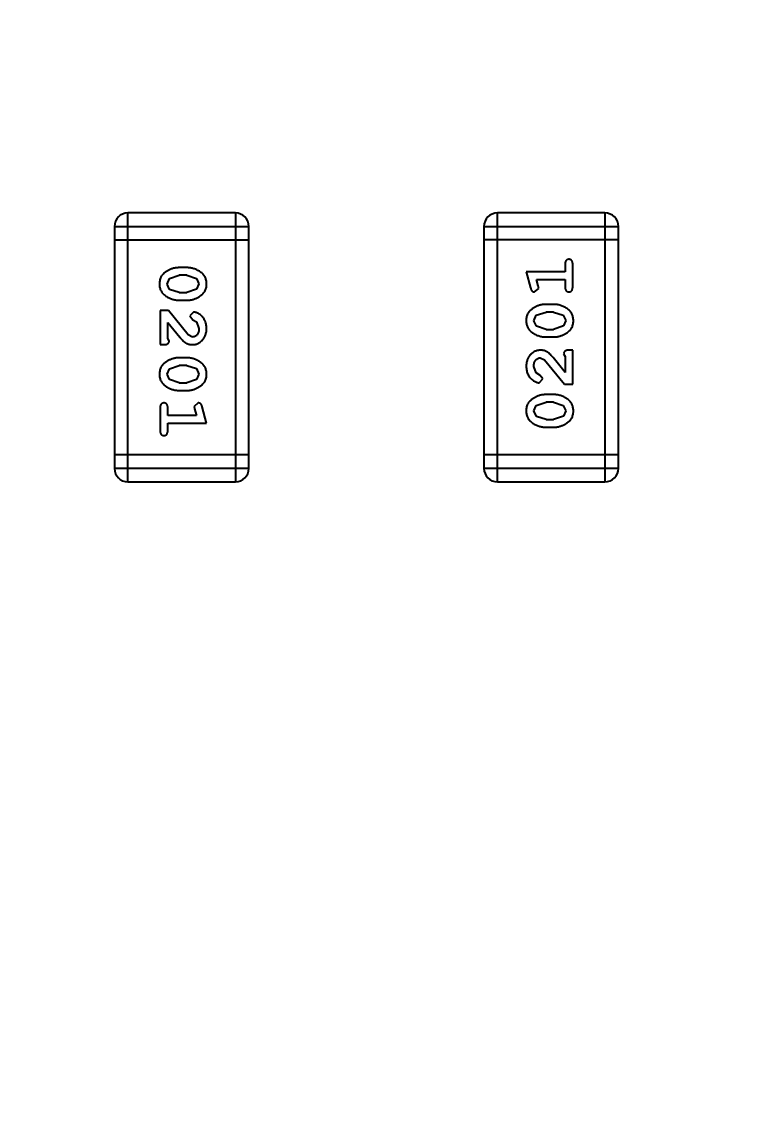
# Model space of a CAD drawing. Header units: inches. Extents: x 398 to 599, y 40 to 151.
# Drawn here: x 563.998 to 565.649, y 84.453 to 86.947 of the extents above; entities that cross this region are included whole.
import ezdxf

# ---------------------------------------------------------------- set-up
doc = ezdxf.new("R2010")
doc.units = ezdxf.units.IN
doc.header["$LTSCALE"] = 1.21
doc.header["$MEASUREMENT"] = 0
doc.header["$PDMODE"] = 3
doc.header["$PDSIZE"] = 0.3125
doc.layers.get('0').update_dxf_attribs({"linetype": 'CONTINUOUS'})
doc.layers.get('Defpoints').update_dxf_attribs({"linetype": 'CONTINUOUS'})
doc.layers.add('DIM', color=3, linetype='CONTINUOUS')
doc.styles.get("Standard").update_dxf_attribs({"font": 'txt', "width": 0.8})
doc.dimstyles.get("Standard").update_dxf_attribs({"dimtxt": 0.15625, "dimasz": 0.1875, "dimexe": 0.125, "dimexo": 0.0625, "dimgap": 0.09, "dimtad": 0, "dimtih": 1, "dimtoh": 1, "dimzin": 4, "dimdsep": 46, "dimtxsty": 'Standard', "dimblk": '_FILLED', "dimblk1": '_FILLED', "dimblk2": '_FILLED', "dimcen": 0.09, "dimazin": 1, "dimtp": 0.01, "dimtm": 0.01, "dimtfac": 1, "dimtofl": 0, "dimtmove": 0, "dimatfit": 3, "dimldrblk": '_FILLED', "dimfxl": 1, "dimtolj": 1, "dimtzin": 4, "dimarcsym": 0})

# ---------------------------------------------------------------- blocks, each defined once
blk = doc.blocks.new('_FILLED')
at = {"color": 0, "linetype": 'ByBlock'}
blk.add_solid([(0, 0), (-1, 0.1667), (-1, -0.1667)], dxfattribs=at)
blk = doc.blocks.new('*D71')
at = {"layer": 'Defpoints', "color": 0}
for p in [(570.261, 87.005), (553.751, 68.4022), (553.751, 64.8591)]:
    blk.add_point(p, dxfattribs=at)
at = {"layer": 'DIM', "color": 0, "lineweight": -2}
for p, q in [((570.261, 86.9425), (570.261, 64.7341)), ((553.751, 68.3397), (553.751, 64.7341)), ((555.751, 64.8591), (559.2494, 64.8591)), ((568.261, 64.8591), (564.7627, 64.8591))]:
    blk.add_line(p, q, dxfattribs=at)
at = {"layer": 'DIM', "color": 0, "lineweight": -2, "xscale": 2, "yscale": 2, "zscale": 2, "rotation": 180}
blk.add_blockref('_FILLED', (553.751, 64.8591), dxfattribs=at)
at = {"layer": 'DIM', "color": 0, "lineweight": -2, "xscale": 2, "yscale": 2, "zscale": 2}
blk.add_blockref('_FILLED', (570.261, 64.8591), dxfattribs=at)
at = {"layer": 'DIM', "color": 0, "insert": (562.006, 64.8591), "char_height": 2, "attachment_point": 5}
blk.add_mtext('\\A1;16.51', dxfattribs=at)

msp = doc.modelspace()

# ---------------------------------------------------------------- linework, layer by layer
at = {"color": 7, "linetype": 'Continuous'}
for p, q in [((564.2382, 85.9046), (564.2382, 86.5142)), ((564.482, 86.5142), (564.2382, 86.5142)), ((564.482, 86.5142), (564.482, 85.9046)), ((565.0761, 85.9047), (565.0761, 86.5143)), ((565.3199, 86.5143), (565.0761, 86.5143)), ((565.3199, 86.5143), (565.3199, 85.9047)), ((564.2077, 86.4837), (564.2077, 85.9351)), ((564.2077, 86.4837), (564.5125, 86.4837)), ((564.5125, 85.9351), (564.5125, 86.4837)), ((565.0456, 86.4838), (565.0456, 85.9352)), ((565.0456, 86.4838), (565.3504, 86.4838)), ((565.3504, 85.9352), (565.3504, 86.4838)), ((564.2077, 86.4533), (564.5125, 86.4533)), ((565.3504, 86.4533), (565.0456, 86.4533)), ((564.3721, 86.3903), (564.3544, 86.3903)), ((565.2295, 86.3983), (565.2295, 86.381)), ((565.2468, 86.3464), (565.2468, 86.3983)), ((564.3271, 86.3532), (564.3324, 86.3654)), ((564.3324, 86.3654), (564.3547, 86.373)), ((564.3719, 86.373), (564.3547, 86.373)), ((564.3719, 86.373), (564.3936, 86.3658)), ((564.3936, 86.3658), (564.3994, 86.3534)), ((565.1414, 86.381), (565.1513, 86.3444)), ((565.2295, 86.381), (565.1414, 86.381)), ((565.1687, 86.3487), (565.1645, 86.3637)), ((565.1645, 86.3637), (565.2295, 86.3637)), ((565.2295, 86.3637), (565.2295, 86.3464)), ((564.3329, 86.341), (564.3271, 86.3532)), ((564.3547, 86.3337), (564.3329, 86.341)), ((564.3942, 86.3413), (564.3719, 86.3337)), ((564.3994, 86.3534), (564.3942, 86.3413)), ((565.1604, 86.3354), (565.1697, 86.3432)), ((565.1697, 86.3432), (565.1687, 86.3487)), ((564.3544, 86.3164), (564.3721, 86.3164)), ((564.3547, 86.3337), (564.3719, 86.3337)), ((564.3113, 86.2928), (564.3113, 86.2157)), ((564.3302, 86.2928), (564.3113, 86.2928)), ((564.3752, 86.2378), (564.3302, 86.2928)), ((564.3874, 86.2897), (564.379, 86.2808)), ((565.164, 86.2822), (565.1863, 86.2897)), ((565.2037, 86.307), (565.186, 86.307)), ((565.2035, 86.2897), (565.1863, 86.2897)), ((565.2035, 86.2897), (565.2253, 86.2825)), ((564.3286, 86.2299), (564.3286, 86.2661)), ((564.3286, 86.2661), (564.3557, 86.2325)), ((564.379, 86.2808), (564.3856, 86.2723)), ((564.3856, 86.2723), (564.3941, 86.2674)), ((564.3941, 86.2674), (564.3994, 86.2525)), ((565.1587, 86.27), (565.164, 86.2822)), ((565.1645, 86.2577), (565.1587, 86.27)), ((565.2253, 86.2825), (565.2311, 86.2702)), ((565.2311, 86.2702), (565.2258, 86.2581)), ((564.3849, 86.233), (564.3752, 86.2378)), ((565.1863, 86.2504), (565.1645, 86.2577)), ((565.1863, 86.2504), (565.2035, 86.2504)), ((565.2258, 86.2581), (565.2035, 86.2504)), ((564.3113, 86.2157), (564.3192, 86.2157)), ((564.3318, 86.2244), (564.3286, 86.2299)), ((565.186, 86.2331), (565.2037, 86.2331)), ((565.2263, 86.1946), (565.2295, 86.1891)), ((565.2295, 86.1891), (565.2295, 86.1529)), ((565.2468, 86.2032), (565.2389, 86.2032)), ((565.2468, 86.1261), (565.2468, 86.2032)), ((564.3324, 86.1609), (564.3547, 86.1685)), ((564.3721, 86.1858), (564.3544, 86.1858)), ((564.3719, 86.1685), (564.3547, 86.1685)), ((564.3719, 86.1685), (564.3936, 86.1613)), ((565.1641, 86.1515), (565.1587, 86.1664)), ((565.1732, 86.1859), (565.1829, 86.1811)), ((565.1829, 86.1811), (565.2279, 86.1261)), ((565.2295, 86.1529), (565.2024, 86.1864)), ((564.3271, 86.1487), (564.3324, 86.1609)), ((564.3329, 86.1364), (564.3271, 86.1487)), ((564.3936, 86.1613), (564.3994, 86.1489)), ((564.3994, 86.1489), (564.3942, 86.1368)), ((565.1726, 86.1466), (565.1641, 86.1515)), ((565.1707, 86.1293), (565.1791, 86.1381)), ((565.1791, 86.1381), (565.1726, 86.1466)), ((564.3547, 86.1292), (564.3329, 86.1364)), ((564.3547, 86.1292), (564.3719, 86.1292)), ((564.3942, 86.1368), (564.3719, 86.1292)), ((565.2279, 86.1261), (565.2468, 86.1261)), ((564.3544, 86.1119), (564.3721, 86.1119)), ((565.2037, 86.1025), (565.186, 86.1025)), ((564.3113, 86.0726), (564.3113, 86.0206)), ((564.3286, 86.0553), (564.3286, 86.0726)), ((564.3977, 86.0836), (564.3884, 86.0757)), ((564.3884, 86.0757), (564.3895, 86.0703)), ((564.3895, 86.0703), (564.3936, 86.0553)), ((564.4167, 86.0379), (564.4069, 86.0745)), ((565.1587, 86.0655), (565.164, 86.0777)), ((565.1645, 86.0531), (565.1587, 86.0655)), ((565.164, 86.0777), (565.1863, 86.0852)), ((565.2035, 86.0852), (565.1863, 86.0852)), ((565.2035, 86.0852), (565.2253, 86.078)), ((565.2253, 86.078), (565.2311, 86.0657)), ((565.2311, 86.0657), (565.2258, 86.0535)), ((564.3936, 86.0553), (564.3286, 86.0553)), ((564.3286, 86.0206), (564.3286, 86.0379)), ((564.3286, 86.0379), (564.4167, 86.0379)), ((565.1863, 86.0459), (565.1645, 86.0531)), ((565.1863, 86.0459), (565.2035, 86.0459)), ((565.2258, 86.0535), (565.2035, 86.0459)), ((565.186, 86.0286), (565.2037, 86.0286)), ((564.5125, 85.9656), (564.2077, 85.9656)), ((565.3504, 85.9657), (565.0456, 85.9657)), ((564.5125, 85.9351), (564.2077, 85.9351)), ((565.3504, 85.9352), (565.0456, 85.9352)), ((564.2382, 85.9046), (564.482, 85.9046)), ((565.0761, 85.9047), (565.3199, 85.9047))]:
    msp.add_line(p, q, dxfattribs=at)
for centre, radius, start, end in [((553.751, 92.925), 23, 281.22586, 258.77532), ((553.751, 92.925), 22.75, 294.44334, 241.13427), ((564.2382, 86.4837), 0.0305, 90, 180), ((564.482, 86.4837), 0.0305, 0, 90), ((565.0761, 86.4838), 0.0305, 90, 180), ((565.3199, 86.4838), 0.0305, 0, 90), ((564.2382, 85.9351), 0.0305, 180, 270), ((564.482, 85.9351), 0.0305, 270, 0), ((565.0761, 85.9352), 0.0305, 180, 270), ((565.3199, 85.9352), 0.0305, 270, 0)]:
    msp.add_arc(centre, radius, start, end, dxfattribs=at)
for points, knots in [([(564.3544, 86.3903), (564.3533, 86.3903), (564.3512, 86.3903), (564.348, 86.39), (564.3449, 86.3895), (564.3418, 86.3888), (564.3387, 86.3879), (564.3358, 86.3868), (564.3328, 86.3855), (564.3299, 86.384), (564.3272, 86.3825), (564.3246, 86.3809), (564.3223, 86.3792), (564.3202, 86.3776), (564.3183, 86.3759), (564.3167, 86.3742), (564.3153, 86.3724), (564.3137, 86.3701), (564.3121, 86.3669), (564.3107, 86.3627), (564.3099, 86.3581), (564.3098, 86.3549), (564.3098, 86.3533)], [0, 0, 0, 0, 0.049886, 0.09882, 0.148132, 0.19689, 0.246038, 0.295176, 0.345305, 0.395692, 0.445312, 0.491875, 0.535813, 0.577009, 0.616081, 0.652689, 0.687585, 0.720206, 0.785062, 0.85223, 0.923759, 1, 1, 1, 1]), ([(564.4167, 86.3535), (564.4167, 86.355), (564.4166, 86.3578), (564.4159, 86.3619), (564.4148, 86.3657), (564.4132, 86.3693), (564.4111, 86.3726), (564.4086, 86.3756), (564.4057, 86.3784), (564.4023, 86.3809), (564.3987, 86.3831), (564.395, 86.385), (564.3913, 86.3867), (564.3875, 86.388), (564.3837, 86.3891), (564.3799, 86.3898), (564.376, 86.3903), (564.3734, 86.3903), (564.3721, 86.3903)], [0, 0, 0, 0, 0.06692, 0.130834, 0.19258, 0.252759, 0.312631, 0.373411, 0.436359, 0.501894, 0.568244, 0.632472, 0.69556, 0.757163, 0.818592, 0.878885, 0.939235, 1, 1, 1, 1]), ([(565.2381, 86.4093), (565.2375, 86.4093), (565.2363, 86.4092), (565.2347, 86.4087), (565.2332, 86.4079), (565.2318, 86.4067), (565.2308, 86.4051), (565.23, 86.4032), (565.2295, 86.4009), (565.2295, 86.3992), (565.2295, 86.3983)], [0, 0, 0, 0, 0.11517, 0.223509, 0.328254, 0.438012, 0.553651, 0.682263, 0.830856, 1, 1, 1, 1]), ([(565.2468, 86.3983), (565.2468, 86.3992), (565.2467, 86.4009), (565.2463, 86.4032), (565.2455, 86.4051), (565.2444, 86.4067), (565.2431, 86.4079), (565.2416, 86.4087), (565.2399, 86.4092), (565.2387, 86.4093), (565.2381, 86.4093)], [0, 0, 0, 0, 0.169012, 0.317488, 0.445429, 0.560977, 0.67065, 0.776666, 0.88492, 1, 1, 1, 1]), ([(564.3098, 86.3533), (564.3098, 86.3518), (564.3099, 86.349), (564.3106, 86.3449), (564.3117, 86.3411), (564.3133, 86.3375), (564.3153, 86.3342), (564.3179, 86.3312), (564.3208, 86.3284), (564.3242, 86.3259), (564.3278, 86.3237), (564.3315, 86.3217), (564.3352, 86.3201), (564.3389, 86.3187), (564.3427, 86.3177), (564.3466, 86.3169), (564.3505, 86.3165), (564.3531, 86.3164), (564.3544, 86.3164)], [0, 0, 0, 0, 0.067217, 0.131051, 0.19272, 0.252824, 0.312745, 0.373449, 0.436041, 0.501494, 0.567761, 0.632087, 0.695096, 0.757109, 0.817993, 0.878657, 0.939311, 1, 1, 1, 1]), ([(564.3721, 86.3164), (564.3732, 86.3164), (564.3753, 86.3165), (564.3785, 86.3167), (564.3817, 86.3173), (564.3848, 86.318), (564.3878, 86.3189), (564.3908, 86.32), (564.3938, 86.3213), (564.3967, 86.3228), (564.3994, 86.3244), (564.402, 86.326), (564.4043, 86.3277), (564.4064, 86.3293), (564.4083, 86.3311), (564.4099, 86.3328), (564.4113, 86.3345), (564.4129, 86.3369), (564.4145, 86.34), (564.4158, 86.3442), (564.4166, 86.3487), (564.4167, 86.3519), (564.4167, 86.3535)], [0, 0, 0, 0, 0.049855, 0.099516, 0.148482, 0.19758, 0.246804, 0.296268, 0.346517, 0.397047, 0.446826, 0.49336, 0.537801, 0.579207, 0.617974, 0.654833, 0.689171, 0.722088, 0.786392, 0.853518, 0.924186, 1, 1, 1, 1]), ([(565.1513, 86.3444), (565.1515, 86.3436), (565.152, 86.342), (565.1528, 86.3399), (565.1538, 86.3383), (565.1548, 86.3371), (565.156, 86.3363), (565.1573, 86.3358), (565.1588, 86.3354), (565.1599, 86.3354), (565.1604, 86.3354)], [0, 0, 0, 0, 0.187321, 0.344927, 0.475328, 0.579604, 0.674244, 0.773631, 0.882025, 1, 1, 1, 1]), ([(565.2295, 86.3464), (565.2295, 86.3455), (565.2295, 86.3438), (565.23, 86.3415), (565.2308, 86.3395), (565.2318, 86.3379), (565.2332, 86.3368), (565.2347, 86.336), (565.2363, 86.3355), (565.2375, 86.3354), (565.2381, 86.3354)], [0, 0, 0, 0, 0.169102, 0.317658, 0.446239, 0.563118, 0.671828, 0.776546, 0.884858, 1, 1, 1, 1]), ([(565.2381, 86.3354), (565.2387, 86.3354), (565.2399, 86.3355), (565.2416, 86.336), (565.2431, 86.3368), (565.2445, 86.3379), (565.2455, 86.3395), (565.2463, 86.3415), (565.2467, 86.3438), (565.2468, 86.3455), (565.2468, 86.3464)], [0, 0, 0, 0, 0.115051, 0.223278, 0.329269, 0.437893, 0.554681, 0.682591, 0.83103, 1, 1, 1, 1]), ([(564.4167, 86.2524), (564.4167, 86.2541), (564.4166, 86.2574), (564.4157, 86.2624), (564.4143, 86.2671), (564.4123, 86.2716), (564.4099, 86.2758), (564.407, 86.2794), (564.4038, 86.2826), (564.4002, 86.2851), (564.3966, 86.287), (564.3933, 86.2885), (564.3903, 86.2894), (564.3883, 86.2896), (564.3874, 86.2897)], [0, 0, 0, 0, 0.098286, 0.193983, 0.289056, 0.384352, 0.477435, 0.566197, 0.652355, 0.737986, 0.818188, 0.887401, 0.94802, 1, 1, 1, 1]), ([(565.186, 86.307), (565.1849, 86.307), (565.1828, 86.307), (565.1796, 86.3067), (565.1765, 86.3062), (565.1733, 86.3055), (565.1703, 86.3046), (565.1673, 86.3035), (565.1643, 86.3022), (565.1614, 86.3007), (565.1587, 86.2991), (565.1562, 86.2974), (565.1538, 86.2958), (565.1517, 86.2941), (565.1499, 86.2924), (565.1482, 86.2907), (565.1468, 86.2889), (565.1452, 86.2866), (565.1436, 86.2834), (565.1423, 86.2792), (565.1415, 86.2747), (565.1414, 86.2715), (565.1414, 86.2699)], [0, 0, 0, 0, 0.049855, 0.099516, 0.148482, 0.19758, 0.246804, 0.296268, 0.346517, 0.397047, 0.446826, 0.49336, 0.537801, 0.579207, 0.617974, 0.654833, 0.689171, 0.722088, 0.786392, 0.853518, 0.924186, 1, 1, 1, 1]), ([(565.2484, 86.2701), (565.2483, 86.2716), (565.2482, 86.2744), (565.2475, 86.2785), (565.2464, 86.2823), (565.2448, 86.2859), (565.2428, 86.2892), (565.2403, 86.2923), (565.2373, 86.2951), (565.2339, 86.2975), (565.2303, 86.2997), (565.2267, 86.3017), (565.223, 86.3033), (565.2192, 86.3047), (565.2154, 86.3057), (565.2115, 86.3065), (565.2077, 86.307), (565.205, 86.307), (565.2037, 86.307)], [0, 0, 0, 0, 0.067217, 0.131051, 0.19272, 0.252824, 0.312745, 0.373449, 0.436041, 0.501494, 0.567761, 0.632087, 0.695096, 0.757109, 0.817993, 0.878657, 0.939311, 1, 1, 1, 1]), ([(565.1414, 86.2699), (565.1414, 86.2685), (565.1415, 86.2657), (565.1422, 86.2616), (565.1433, 86.2577), (565.1449, 86.2542), (565.147, 86.2509), (565.1495, 86.2478), (565.1525, 86.245), (565.1558, 86.2426), (565.1594, 86.2404), (565.1631, 86.2384), (565.1668, 86.2368), (565.1706, 86.2354), (565.1744, 86.2344), (565.1782, 86.2336), (565.1821, 86.2332), (565.1847, 86.2331), (565.186, 86.2331)], [0, 0, 0, 0, 0.06692, 0.130834, 0.19258, 0.252759, 0.312631, 0.373411, 0.436359, 0.501894, 0.568244, 0.632472, 0.69556, 0.757163, 0.818592, 0.878885, 0.939235, 1, 1, 1, 1]), ([(565.2037, 86.2331), (565.2048, 86.2331), (565.2069, 86.2332), (565.2101, 86.2335), (565.2133, 86.2339), (565.2163, 86.2347), (565.2194, 86.2355), (565.2224, 86.2367), (565.2253, 86.2379), (565.2282, 86.2394), (565.231, 86.241), (565.2335, 86.2426), (565.2358, 86.2442), (565.2379, 86.2459), (565.2398, 86.2476), (565.2415, 86.2493), (565.2429, 86.251), (565.2445, 86.2534), (565.2461, 86.2566), (565.2474, 86.2608), (565.2482, 86.2653), (565.2483, 86.2685), (565.2484, 86.2701)], [0, 0, 0, 0, 0.049886, 0.09882, 0.148132, 0.19689, 0.246038, 0.295176, 0.345305, 0.395692, 0.445312, 0.491875, 0.535813, 0.577009, 0.616081, 0.652689, 0.687585, 0.720206, 0.785062, 0.85223, 0.923759, 1, 1, 1, 1]), ([(564.384, 86.2157), (564.3851, 86.2158), (564.3873, 86.2158), (564.3905, 86.2163), (564.3936, 86.2171), (564.3966, 86.2182), (564.3995, 86.2197), (564.4022, 86.2215), (564.4048, 86.2236), (564.4072, 86.226), (564.4094, 86.2286), (564.4114, 86.2315), (564.4131, 86.2345), (564.4144, 86.2377), (564.4154, 86.2412), (564.4162, 86.2447), (564.4167, 86.2485), (564.4167, 86.2511), (564.4167, 86.2524)], [0, 0, 0, 0, 0.060981, 0.120256, 0.178148, 0.236115, 0.293993, 0.352864, 0.413358, 0.476056, 0.539296, 0.602396, 0.665116, 0.728325, 0.792919, 0.859317, 0.928302, 1, 1, 1, 1]), ([(564.3994, 86.2525), (564.3994, 86.2511), (564.3993, 86.2484), (564.3985, 86.2446), (564.3971, 86.2412), (564.3952, 86.2383), (564.3929, 86.236), (564.3904, 86.2343), (564.3877, 86.2332), (564.3858, 86.2331), (564.3849, 86.233)], [0, 0, 0, 0, 0.156344, 0.299348, 0.4327, 0.561, 0.682299, 0.791883, 0.89611, 1, 1, 1, 1]), ([(564.3192, 86.2157), (564.3203, 86.2157), (564.3223, 86.2158), (564.325, 86.2162), (564.3272, 86.2169), (564.3289, 86.218), (564.3302, 86.2193), (564.3311, 86.2208), (564.3317, 86.2225), (564.3318, 86.2237), (564.3318, 86.2244)], [0, 0, 0, 0, 0.1844, 0.34094, 0.473574, 0.586824, 0.690029, 0.789175, 0.890445, 1, 1, 1, 1]), ([(564.3557, 86.2325), (564.3565, 86.2316), (564.3579, 86.2299), (564.3602, 86.2275), (564.3623, 86.2254), (564.3643, 86.2236), (564.3661, 86.2219), (564.3679, 86.2206), (564.3695, 86.2195), (564.3716, 86.2184), (564.3741, 86.2173), (564.3773, 86.2164), (564.3806, 86.2158), (564.3828, 86.2157), (564.384, 86.2157)], [0, 0, 0, 0, 0.103002, 0.197728, 0.285279, 0.365235, 0.437224, 0.502446, 0.560545, 0.611446, 0.707576, 0.80349, 0.900532, 1, 1, 1, 1]), ([(565.1741, 86.2032), (565.173, 86.2032), (565.1708, 86.2031), (565.1676, 86.2026), (565.1645, 86.2018), (565.1615, 86.2007), (565.1587, 86.1992), (565.156, 86.1974), (565.1534, 86.1953), (565.1509, 86.1929), (565.1487, 86.1903), (565.1467, 86.1874), (565.1451, 86.1844), (565.1437, 86.1812), (565.1427, 86.1778), (565.1419, 86.1742), (565.1415, 86.1704), (565.1414, 86.1679), (565.1414, 86.1665)], [0, 0, 0, 0, 0.060981, 0.120256, 0.178148, 0.236115, 0.293993, 0.352864, 0.413358, 0.476056, 0.539296, 0.602396, 0.665116, 0.728325, 0.792919, 0.859317, 0.928302, 1, 1, 1, 1]), ([(565.2024, 86.1864), (565.2017, 86.1873), (565.2002, 86.189), (565.198, 86.1914), (565.1959, 86.1935), (565.1939, 86.1954), (565.192, 86.197), (565.1902, 86.1983), (565.1886, 86.1995), (565.1865, 86.2006), (565.184, 86.2017), (565.1808, 86.2026), (565.1775, 86.2031), (565.1753, 86.2032), (565.1741, 86.2032)], [0, 0, 0, 0, 0.103002, 0.197728, 0.285279, 0.365235, 0.437224, 0.502446, 0.560545, 0.611446, 0.707576, 0.80349, 0.900532, 1, 1, 1, 1]), ([(565.2389, 86.2032), (565.2379, 86.2032), (565.2359, 86.2032), (565.2332, 86.2027), (565.2309, 86.202), (565.2292, 86.201), (565.2279, 86.1997), (565.227, 86.1981), (565.2264, 86.1964), (565.2264, 86.1952), (565.2263, 86.1946)], [0, 0, 0, 0, 0.1844, 0.34094, 0.473574, 0.586824, 0.690029, 0.789175, 0.890445, 1, 1, 1, 1]), ([(564.3544, 86.1858), (564.3533, 86.1858), (564.3512, 86.1858), (564.348, 86.1855), (564.3449, 86.185), (564.3418, 86.1843), (564.3387, 86.1834), (564.3358, 86.1823), (564.3328, 86.181), (564.3299, 86.1795), (564.3272, 86.178), (564.3246, 86.1763), (564.3223, 86.1747), (564.3202, 86.173), (564.3183, 86.1713), (564.3167, 86.1697), (564.3153, 86.1679), (564.3137, 86.1656), (564.3121, 86.1624), (564.3107, 86.1582), (564.3099, 86.1536), (564.3098, 86.1504), (564.3098, 86.1488)], [0, 0, 0, 0, 0.049886, 0.09882, 0.148132, 0.19689, 0.246038, 0.295176, 0.345305, 0.395692, 0.445312, 0.491875, 0.535813, 0.577009, 0.616081, 0.652689, 0.687585, 0.720206, 0.785062, 0.85223, 0.923759, 1, 1, 1, 1]), ([(564.4167, 86.149), (564.4167, 86.1505), (564.4166, 86.1533), (564.4159, 86.1574), (564.4148, 86.1612), (564.4132, 86.1648), (564.4111, 86.1681), (564.4086, 86.1711), (564.4057, 86.1739), (564.4023, 86.1764), (564.3987, 86.1786), (564.395, 86.1805), (564.3913, 86.1822), (564.3875, 86.1835), (564.3837, 86.1845), (564.3799, 86.1853), (564.376, 86.1857), (564.3734, 86.1858), (564.3721, 86.1858)], [0, 0, 0, 0, 0.06692, 0.130834, 0.19258, 0.252759, 0.312631, 0.373411, 0.436359, 0.501894, 0.568244, 0.632472, 0.69556, 0.757163, 0.818592, 0.878885, 0.939235, 1, 1, 1, 1]), ([(565.1414, 86.1665), (565.1414, 86.1648), (565.1416, 86.1615), (565.1424, 86.1565), (565.1438, 86.1518), (565.1458, 86.1473), (565.1483, 86.1432), (565.1511, 86.1395), (565.1544, 86.1364), (565.158, 86.1339), (565.1615, 86.1319), (565.1648, 86.1304), (565.1679, 86.1295), (565.1698, 86.1293), (565.1707, 86.1293)], [0, 0, 0, 0, 0.098286, 0.193983, 0.289056, 0.384352, 0.477435, 0.566197, 0.652355, 0.737986, 0.818188, 0.887401, 0.94802, 1, 1, 1, 1]), ([(565.1587, 86.1664), (565.1587, 86.1678), (565.1588, 86.1705), (565.1597, 86.1743), (565.161, 86.1777), (565.163, 86.1806), (565.1652, 86.1829), (565.1677, 86.1847), (565.1704, 86.1857), (565.1723, 86.1858), (565.1732, 86.1859)], [0, 0, 0, 0, 0.156344, 0.299348, 0.4327, 0.561, 0.682299, 0.791883, 0.89611, 1, 1, 1, 1]), ([(564.3098, 86.1488), (564.3098, 86.1473), (564.3099, 86.1445), (564.3106, 86.1404), (564.3117, 86.1366), (564.3133, 86.133), (564.3153, 86.1297), (564.3179, 86.1267), (564.3208, 86.1238), (564.3242, 86.1214), (564.3278, 86.1192), (564.3315, 86.1172), (564.3352, 86.1156), (564.3389, 86.1142), (564.3427, 86.1132), (564.3466, 86.1124), (564.3505, 86.112), (564.3531, 86.1119), (564.3544, 86.1119)], [0, 0, 0, 0, 0.067217, 0.131051, 0.19272, 0.252824, 0.312745, 0.373449, 0.436041, 0.501494, 0.567761, 0.632087, 0.695096, 0.757109, 0.817993, 0.878657, 0.939311, 1, 1, 1, 1]), ([(564.3721, 86.1119), (564.3732, 86.1119), (564.3753, 86.1119), (564.3785, 86.1122), (564.3817, 86.1128), (564.3848, 86.1134), (564.3878, 86.1144), (564.3908, 86.1155), (564.3938, 86.1168), (564.3967, 86.1183), (564.3994, 86.1199), (564.402, 86.1215), (564.4043, 86.1232), (564.4064, 86.1248), (564.4083, 86.1265), (564.4099, 86.1282), (564.4113, 86.13), (564.4129, 86.1323), (564.4145, 86.1355), (564.4158, 86.1397), (564.4166, 86.1442), (564.4167, 86.1474), (564.4167, 86.149)], [0, 0, 0, 0, 0.049855, 0.099516, 0.148482, 0.19758, 0.246804, 0.296268, 0.346517, 0.397047, 0.446826, 0.49336, 0.537801, 0.579207, 0.617974, 0.654833, 0.689171, 0.722088, 0.786392, 0.853518, 0.924186, 1, 1, 1, 1]), ([(565.186, 86.1025), (565.1849, 86.1025), (565.1828, 86.1025), (565.1796, 86.1022), (565.1765, 86.1016), (565.1733, 86.101), (565.1703, 86.1001), (565.1673, 86.0989), (565.1643, 86.0976), (565.1614, 86.0961), (565.1587, 86.0945), (565.1562, 86.0929), (565.1538, 86.0913), (565.1517, 86.0896), (565.1499, 86.0879), (565.1482, 86.0862), (565.1468, 86.0844), (565.1452, 86.0821), (565.1436, 86.0789), (565.1423, 86.0747), (565.1415, 86.0702), (565.1414, 86.067), (565.1414, 86.0654)], [0, 0, 0, 0, 0.049855, 0.099516, 0.148482, 0.19758, 0.246804, 0.296268, 0.346517, 0.397047, 0.446826, 0.49336, 0.537801, 0.579207, 0.617974, 0.654833, 0.689171, 0.722088, 0.786392, 0.853518, 0.924186, 1, 1, 1, 1]), ([(565.2484, 86.0656), (565.2483, 86.0671), (565.2482, 86.0699), (565.2475, 86.074), (565.2464, 86.0778), (565.2448, 86.0814), (565.2428, 86.0847), (565.2403, 86.0878), (565.2373, 86.0906), (565.2339, 86.093), (565.2303, 86.0952), (565.2267, 86.0972), (565.223, 86.0988), (565.2192, 86.1002), (565.2154, 86.1012), (565.2115, 86.102), (565.2077, 86.1024), (565.205, 86.1025), (565.2037, 86.1025)], [0, 0, 0, 0, 0.067217, 0.131051, 0.19272, 0.252824, 0.312745, 0.373449, 0.436041, 0.501494, 0.567761, 0.632087, 0.695096, 0.757109, 0.817993, 0.878657, 0.939311, 1, 1, 1, 1]), ([(564.32, 86.0836), (564.3194, 86.0835), (564.3182, 86.0835), (564.3165, 86.083), (564.315, 86.0821), (564.3137, 86.081), (564.3126, 86.0794), (564.3119, 86.0775), (564.3114, 86.0751), (564.3114, 86.0735), (564.3113, 86.0726)], [0, 0, 0, 0, 0.115051, 0.223278, 0.329269, 0.437893, 0.554681, 0.682591, 0.83103, 1, 1, 1, 1]), ([(564.3286, 86.0726), (564.3286, 86.0735), (564.3286, 86.0751), (564.3281, 86.0775), (564.3274, 86.0794), (564.3263, 86.081), (564.325, 86.0821), (564.3235, 86.083), (564.3218, 86.0835), (564.3206, 86.0835), (564.32, 86.0836)], [0, 0, 0, 0, 0.169102, 0.317658, 0.446239, 0.563118, 0.671828, 0.776546, 0.884858, 1, 1, 1, 1]), ([(564.4069, 86.0745), (564.4066, 86.0754), (564.4061, 86.0769), (564.4053, 86.079), (564.4044, 86.0806), (564.4034, 86.0818), (564.4022, 86.0826), (564.4008, 86.0832), (564.3993, 86.0835), (564.3983, 86.0836), (564.3977, 86.0836)], [0, 0, 0, 0, 0.187321, 0.344927, 0.475328, 0.579604, 0.674244, 0.773631, 0.882025, 1, 1, 1, 1]), ([(565.1414, 86.0654), (565.1414, 86.064), (565.1415, 86.0611), (565.1422, 86.0571), (565.1433, 86.0532), (565.1449, 86.0496), (565.147, 86.0463), (565.1495, 86.0433), (565.1525, 86.0405), (565.1558, 86.038), (565.1594, 86.0358), (565.1631, 86.0339), (565.1668, 86.0323), (565.1706, 86.0309), (565.1744, 86.0299), (565.1782, 86.0291), (565.1821, 86.0287), (565.1847, 86.0286), (565.186, 86.0286)], [0, 0, 0, 0, 0.06692, 0.130834, 0.19258, 0.252759, 0.312631, 0.373411, 0.436359, 0.501894, 0.568244, 0.632472, 0.69556, 0.757163, 0.818592, 0.878885, 0.939235, 1, 1, 1, 1]), ([(565.2037, 86.0286), (565.2048, 86.0286), (565.2069, 86.0286), (565.2101, 86.029), (565.2133, 86.0294), (565.2163, 86.0301), (565.2194, 86.031), (565.2224, 86.0321), (565.2253, 86.0334), (565.2282, 86.0349), (565.231, 86.0365), (565.2335, 86.0381), (565.2358, 86.0397), (565.2379, 86.0414), (565.2398, 86.0431), (565.2415, 86.0448), (565.2429, 86.0465), (565.2445, 86.0489), (565.2461, 86.052), (565.2474, 86.0562), (565.2482, 86.0608), (565.2483, 86.064), (565.2484, 86.0656)], [0, 0, 0, 0, 0.049886, 0.09882, 0.148132, 0.19689, 0.246038, 0.295176, 0.345305, 0.395692, 0.445312, 0.491875, 0.535813, 0.577009, 0.616081, 0.652689, 0.687585, 0.720206, 0.785062, 0.85223, 0.923759, 1, 1, 1, 1]), ([(564.3113, 86.0206), (564.3114, 86.0197), (564.3114, 86.0181), (564.3119, 86.0157), (564.3126, 86.0138), (564.3137, 86.0122), (564.315, 86.0111), (564.3165, 86.0102), (564.3182, 86.0097), (564.3194, 86.0097), (564.32, 86.0096)], [0, 0, 0, 0, 0.169012, 0.317488, 0.445429, 0.560977, 0.67065, 0.776666, 0.88492, 1, 1, 1, 1]), ([(564.32, 86.0096), (564.3206, 86.0097), (564.3218, 86.0097), (564.3235, 86.0102), (564.325, 86.0111), (564.3263, 86.0122), (564.3274, 86.0138), (564.3281, 86.0157), (564.3286, 86.0181), (564.3286, 86.0197), (564.3286, 86.0206)], [0, 0, 0, 0, 0.11517, 0.223509, 0.328254, 0.438012, 0.553651, 0.682263, 0.830856, 1, 1, 1, 1])]:
    msp.add_open_spline(points, degree=3, knots=knots, dxfattribs=at)

# ---------------------------------------------------------------- dimensions: what is measured, and where the dimension line sits
at = {"layer": 'DIM'}
dim = msp.add_linear_dim(base=(553.751, 64.8591), p1=(570.261, 87.005), p2=(553.751, 68.4022), dimstyle='Standard', override={"dimtxt": 2, "dimasz": 2, "dimtih": 0, "dimtoh": 0, "dimzin": 0, "dimcen": 0.198, "dimadec": 0, "dimazin": 0, "dimtp": 0, "dimtm": 0, "dimtdec": 4, "dimtzin": 0}, dxfattribs=at)
dim.commit()
dim.dimension.update_dxf_attribs({"geometry": '*D71', "text_midpoint": (562.006, 64.8591)})

doc.saveas('drawing.dxf')
